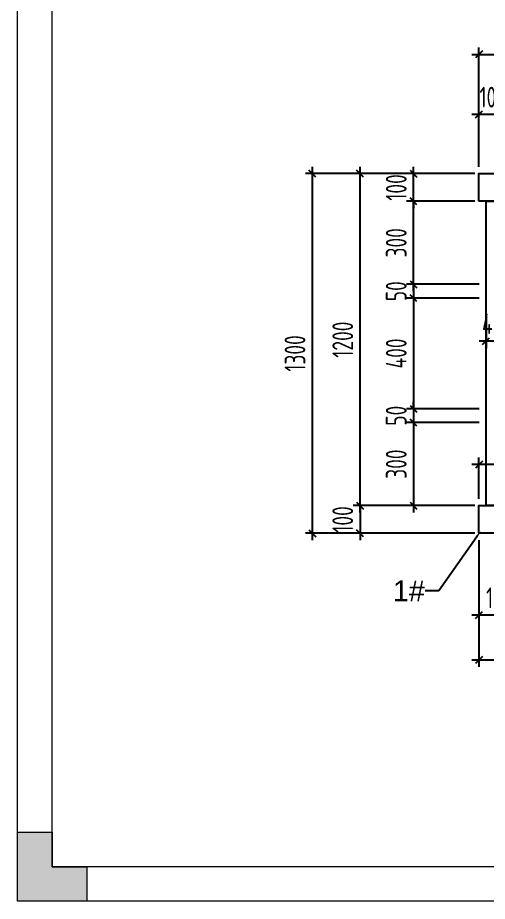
# Model space of a CAD drawing. Header units: millimetres. Extents: x 136606 to 1229059, y 82794 to 127566.
# Drawn here: x 838898 to 842291, y 112180 to 118569 of the extents above; entities that cross this region are included whole.
import ezdxf
from ezdxf import colors
from ezdxf.entities.mleader import LeaderData, LeaderLine
from ezdxf.math import Vec2, Vec3

# ---------------------------------------------------------------- set-up
doc = ezdxf.new("R2010")
doc.units = ezdxf.units.MM
for name, color, linetype, lineweight in [('图框', 7, 'Continuous', 13), ('型材', 7, 'Continuous', 15), ('文本', 3, 'Continuous', 13)]:
    doc.layers.add(name, color=color, linetype=linetype, lineweight=lineweight)
for name, color, linetype in [('标注', 9, 'Continuous'), ('铝横梁', 220, 'Continuous'), ('铝通', 4, 'Continuous')]:
    doc.layers.add(name, color=color, linetype=linetype)
doc.styles.add('Arial', font='arial.ttf')
doc.styles.add('hztxt', font='ros1.shx', dxfattribs={"width": 0.8, "bigfont": 'hztxt.shx'})
doc.dimstyles.new('DIM-50-SC0.5', dxfattribs={"dimscale": 50, "dimtxt": 3, "dimasz": 1, "dimexe": 1, "dimexo": 1, "dimgap": 1, "dimtad": 1, "dimdec": 1, "dimlfac": 0.5, "dimdsep": 46, "dimtxsty": 'hztxt', "dimblk": 'OBLIQUE', "dimcen": 0, "dimdle": 1, "dimclrd": 9, "dimclre": 9, "dimclrt": 2, "dimadec": 1, "dimazin": 0, "dimtfac": 1, "dimtdec": 1, "dimtix": 1, "dimtmove": 2, "dimatfit": 3, "dimldrblk": 'OBLIQUE', "dimfxl": 15, "dimtolj": 1, "dimtzin": 0, "dimarcsym": 1})

# ---------------------------------------------------------------- blocks, each defined once
blk = doc.blocks.new('_Oblique')
at = {"color": 0, "linetype": 'ByBlock', "lineweight": -2}
blk.add_line((-0.5, -0.5), (0.5, 0.5), dxfattribs=at)
blk = doc.blocks.new('*D1129')
at = {"layer": 'Defpoints', "color": 0, "transparency": 16777216}
for p in [(842230.5, 117869.1), (842230.5, 117441.2, 0), (842430.5, 117441.2, 0)]:
    blk.add_point(p, dxfattribs=at)
at = {"layer": '标注', "color": 9, "lineweight": -2, "transparency": 16777216}
for p, q in [((842230.5, 117869.1), (842180.5, 117869.1)), ((842230.5, 117491.2), (842230.5, 117919.1)), ((842430.5, 117869.1), (842230.5, 117869.1)), ((842430.5, 117491.2), (842430.5, 117919.1)), ((842430.5, 117869.1), (842480.5, 117869.1))]:
    blk.add_line(p, q, dxfattribs=at)
at = {"layer": '标注', "color": 9, "lineweight": -2, "transparency": 16777216, "xscale": 50, "yscale": 50, "zscale": 50}
blk.add_blockref('_Oblique', (842230.5, 117869.1), dxfattribs=at)
at = {"layer": '标注', "color": 9, "lineweight": -2, "transparency": 16777216, "xscale": 50, "yscale": 50, "zscale": 50, "rotation": 180}
blk.add_blockref('_Oblique', (842430.5, 117869.1), dxfattribs=at)
at = {"layer": '标注', "color": 2, "transparency": 16777216, "insert": (842330.5, 117994.1), "char_height": 150, "attachment_point": 5, "style": 'hztxt'}
blk.add_mtext('\\A1;100', dxfattribs=at)
blk = doc.blocks.new('*D1132')
at = {"layer": 'Defpoints', "color": 0, "transparency": 16777216}
for p in [(847230.5, 118303.6), (842230.5, 117441.2), (847230.5, 117441.2)]:
    blk.add_point(p, dxfattribs=at)
at = {"layer": '标注', "color": 9, "lineweight": -2, "transparency": 16777216}
for p, q in [((842230.5, 117491.2), (842230.5, 118353.6)), ((847230.5, 117491.2), (847230.5, 118353.6)), ((842180.5, 118303.6), (847280.5, 118303.6))]:
    blk.add_line(p, q, dxfattribs=at)
at = {"layer": '标注', "color": 9, "lineweight": -2, "transparency": 16777216, "xscale": 50, "yscale": 50, "zscale": 50, "rotation": 180}
blk.add_blockref('_Oblique', (842230.5, 118303.6), dxfattribs=at)
at = {"layer": '标注', "color": 9, "lineweight": -2, "transparency": 16777216, "xscale": 50, "yscale": 50, "zscale": 50}
blk.add_blockref('_Oblique', (847230.5, 118303.6), dxfattribs=at)
at = {"layer": '标注', "color": 2, "transparency": 16777216, "insert": (844730.5, 118428.6), "char_height": 150, "attachment_point": 5, "style": 'hztxt'}
blk.add_mtext('\\A1;2500', dxfattribs=at)
blk = doc.blocks.new('*D1133')
at = {"layer": 'Defpoints', "color": 0, "transparency": 16777216}
for p in [(842230.5, 114841.2), (847230.5, 114841.2), (847230.5, 113925.2)]:
    blk.add_point(p, dxfattribs=at)
at = {"layer": '标注', "color": 9, "lineweight": -2, "transparency": 16777216}
for p, q in [((842230.5, 114791.2), (842230.5, 113875.2)), ((847230.5, 114791.2), (847230.5, 113875.2)), ((842180.5, 113925.2), (847280.5, 113925.2))]:
    blk.add_line(p, q, dxfattribs=at)
at = {"layer": '标注', "color": 9, "lineweight": -2, "transparency": 16777216, "xscale": 50, "yscale": 50, "zscale": 50, "rotation": 180}
blk.add_blockref('_Oblique', (842230.5, 113925.2), dxfattribs=at)
at = {"layer": '标注', "color": 9, "lineweight": -2, "transparency": 16777216, "xscale": 50, "yscale": 50, "zscale": 50}
blk.add_blockref('_Oblique', (847230.5, 113925.2), dxfattribs=at)
at = {"layer": '标注', "color": 2, "transparency": 16777216, "insert": (844730.5, 114050.2), "char_height": 150, "attachment_point": 5, "style": 'hztxt'}
blk.add_mtext('\\A1;2500', dxfattribs=at)
blk = doc.blocks.new('*D1137')
at = {"layer": 'Defpoints', "color": 0, "transparency": 16777216}
for p in [(841372, 117441.2), (842250.6, 117441.2), (842250.6, 115041.2)]:
    blk.add_point(p, dxfattribs=at)
at = {"layer": '标注', "color": 9, "lineweight": -2, "transparency": 16777216}
for p, q in [((841372, 114991.2), (841372, 117491.2)), ((842200.6, 117441.2), (841322, 117441.2)), ((842200.6, 115041.2), (841322, 115041.2))]:
    blk.add_line(p, q, dxfattribs=at)
at = {"layer": '标注', "color": 9, "lineweight": -2, "transparency": 16777216, "xscale": 50, "yscale": 50, "zscale": 50}
for p, rotation in [((841372, 117441.2), 90), ((841372, 115041.2), 270)]:
    blk.add_blockref('_Oblique', p, dxfattribs=dict(at, rotation=rotation))
at = {"layer": '标注', "color": 2, "transparency": 16777216, "insert": (841247, 116241.2), "char_height": 150, "attachment_point": 5, "rotation": 90, "style": 'hztxt'}
blk.add_mtext('\\A1;1200', dxfattribs=at)
blk = doc.blocks.new('*D1138')
at = {"layer": 'Defpoints', "color": 0, "transparency": 16777216}
for p in [(841758.2, 117441.2), (842250.6, 117441.2), (842250.6, 117241.2)]:
    blk.add_point(p, dxfattribs=at)
at = {"layer": '标注', "color": 9, "lineweight": -2, "transparency": 16777216}
for p, q in [((841758.2, 117441.2), (841758.2, 117491.2)), ((842200.6, 117441.2), (841708.2, 117441.2)), ((841758.2, 117241.2), (841758.2, 117441.2)), ((842200.6, 117241.2), (841708.2, 117241.2)), ((841758.2, 117241.2), (841758.2, 117191.2))]:
    blk.add_line(p, q, dxfattribs=at)
at = {"layer": '标注', "color": 9, "lineweight": -2, "transparency": 16777216, "xscale": 50, "yscale": 50, "zscale": 50}
for p, rotation in [((841758.2, 117441.2), 270), ((841758.2, 117241.2), 90)]:
    blk.add_blockref('_Oblique', p, dxfattribs=dict(at, rotation=rotation))
at = {"layer": '标注', "color": 2, "transparency": 16777216, "insert": (841633.2, 117341.2), "char_height": 150, "attachment_point": 5, "rotation": 90, "style": 'hztxt'}
blk.add_mtext('\\A1;100', dxfattribs=at)
blk = doc.blocks.new('*D1139')
at = {"layer": 'Defpoints', "color": 0, "transparency": 16777216}
for p in [(842250.6, 117441.2, 0), (841026.8, 114841.2), (842250.6, 114841.2, 0)]:
    blk.add_point(p, dxfattribs=at)
at = {"layer": '标注', "color": 9, "lineweight": -2, "transparency": 16777216}
for p, q in [((841026.8, 117491.2), (841026.8, 114791.2)), ((842200.6, 117441.2), (840976.8, 117441.2)), ((842200.6, 114841.2), (840976.8, 114841.2))]:
    blk.add_line(p, q, dxfattribs=at)
at = {"layer": '标注', "color": 9, "lineweight": -2, "transparency": 16777216, "xscale": 50, "yscale": 50, "zscale": 50}
for p, rotation in [((841026.8, 117441.2), 90), ((841026.8, 114841.2), 270)]:
    blk.add_blockref('_Oblique', p, dxfattribs=dict(at, rotation=rotation))
at = {"layer": '标注', "color": 2, "transparency": 16777216, "insert": (840901.8, 116141.2), "char_height": 150, "attachment_point": 5, "rotation": 90, "style": 'hztxt'}
blk.add_mtext('\\A1;1300', dxfattribs=at)
blk = doc.blocks.new('*D1140')
at = {"layer": 'Defpoints', "color": 0, "transparency": 16777216}
for p in [(841758.2, 117241.2), (842250.6, 117241.2, 0), (842282.5, 116641.1)]:
    blk.add_point(p, dxfattribs=at)
at = {"layer": '标注', "color": 9, "lineweight": -2, "transparency": 16777216}
for p, q in [((841758.2, 116591.1), (841758.2, 117291.2)), ((842200.6, 117241.2), (841708.2, 117241.2)), ((842232.5, 116641.1), (841708.2, 116641.1))]:
    blk.add_line(p, q, dxfattribs=at)
at = {"layer": '标注', "color": 9, "lineweight": -2, "transparency": 16777216, "xscale": 50, "yscale": 50, "zscale": 50}
for p, rotation in [((841758.2, 117241.2), 90), ((841758.2, 116641.1), 270)]:
    blk.add_blockref('_Oblique', p, dxfattribs=dict(at, rotation=rotation))
at = {"layer": '标注', "color": 2, "transparency": 16777216, "insert": (841633.2, 116941.1), "char_height": 150, "attachment_point": 5, "rotation": 90, "style": 'hztxt'}
blk.add_mtext('\\A1;300', dxfattribs=at)
blk = doc.blocks.new('*D1141')
at = {"layer": 'Defpoints', "color": 0, "transparency": 16777216}
for p in [(842282.5, 115641.1, 0), (841758.2, 115041.2), (842250.6, 115041.2, 0)]:
    blk.add_point(p, dxfattribs=at)
at = {"layer": '标注', "color": 9, "lineweight": -2, "transparency": 16777216}
for p, q in [((842232.5, 115641.1), (841708.2, 115641.1)), ((841758.2, 115691.1), (841758.2, 114991.2)), ((842200.6, 115041.2), (841708.2, 115041.2))]:
    blk.add_line(p, q, dxfattribs=at)
at = {"layer": '标注', "color": 9, "lineweight": -2, "transparency": 16777216, "xscale": 50, "yscale": 50, "zscale": 50}
for p, rotation in [((841758.2, 115641.1), 90), ((841758.2, 115041.2), 270)]:
    blk.add_blockref('_Oblique', p, dxfattribs=dict(at, rotation=rotation))
at = {"layer": '标注', "color": 2, "transparency": 16777216, "insert": (841633.2, 115341.1), "char_height": 150, "attachment_point": 5, "rotation": 90, "style": 'hztxt'}
blk.add_mtext('\\A1;300', dxfattribs=at)
blk = doc.blocks.new('*D1142')
at = {"layer": 'Defpoints', "color": 0, "transparency": 16777216}
for p in [(842282.5, 116641.1), (841758.2, 116541.1), (842282.5, 116541.1)]:
    blk.add_point(p, dxfattribs=at)
at = {"layer": '标注', "color": 9, "lineweight": -2, "transparency": 16777216}
for p, q in [((841758.2, 116641.1), (841758.2, 116691.1)), ((842232.5, 116641.1), (841708.2, 116641.1)), ((841758.2, 116641.1), (841758.2, 116541.1)), ((842232.5, 116541.1), (841708.2, 116541.1)), ((841758.2, 116541.1), (841758.2, 116491.1))]:
    blk.add_line(p, q, dxfattribs=at)
at = {"layer": '标注', "color": 9, "lineweight": -2, "transparency": 16777216, "xscale": 50, "yscale": 50, "zscale": 50}
for p, rotation in [((841758.2, 116641.1), 270), ((841758.2, 116541.1), 90)]:
    blk.add_blockref('_Oblique', p, dxfattribs=dict(at, rotation=rotation))
at = {"layer": '标注', "color": 2, "transparency": 16777216, "insert": (841633.2, 116591.1), "char_height": 150, "attachment_point": 5, "rotation": 90, "style": 'hztxt'}
blk.add_mtext('\\A1;50', dxfattribs=at)
blk = doc.blocks.new('*D1143')
at = {"layer": 'Defpoints', "color": 0, "transparency": 16777216}
for p in [(842282.5, 115741.1), (841758.2, 115641.1), (842282.5, 115641.1)]:
    blk.add_point(p, dxfattribs=at)
at = {"layer": '标注', "color": 9, "lineweight": -2, "transparency": 16777216}
for p, q in [((841758.2, 115741.1), (841758.2, 115791.1)), ((842232.5, 115741.1), (841708.2, 115741.1)), ((841758.2, 115741.1), (841758.2, 115641.1)), ((842232.5, 115641.1), (841708.2, 115641.1)), ((841758.2, 115641.1), (841758.2, 115591.1))]:
    blk.add_line(p, q, dxfattribs=at)
at = {"layer": '标注', "color": 9, "lineweight": -2, "transparency": 16777216, "xscale": 50, "yscale": 50, "zscale": 50}
for p, rotation in [((841758.2, 115741.1), 270), ((841758.2, 115641.1), 90)]:
    blk.add_blockref('_Oblique', p, dxfattribs=dict(at, rotation=rotation))
at = {"layer": '标注', "color": 2, "transparency": 16777216, "insert": (841633.2, 115691.1), "char_height": 150, "attachment_point": 5, "rotation": 90, "style": 'hztxt'}
blk.add_mtext('\\A1;50', dxfattribs=at)
blk = doc.blocks.new('*D1144')
at = {"layer": 'Defpoints', "color": 0, "transparency": 16777216}
for p in [(842250.6, 115041.2, 0), (841372, 114841.2), (842250.6, 114841.2, 0)]:
    blk.add_point(p, dxfattribs=at)
at = {"layer": '标注', "color": 9, "lineweight": -2, "transparency": 16777216}
for p, q in [((841372, 115041.2), (841372, 115091.2)), ((842200.6, 115041.2), (841322, 115041.2)), ((841372, 115041.2), (841372, 114841.2)), ((842200.6, 114841.2), (841322, 114841.2)), ((841372, 114841.2), (841372, 114791.2))]:
    blk.add_line(p, q, dxfattribs=at)
at = {"layer": '标注', "color": 9, "lineweight": -2, "transparency": 16777216, "xscale": 50, "yscale": 50, "zscale": 50}
for p, rotation in [((841372, 115041.2), 270), ((841372, 114841.2), 90)]:
    blk.add_blockref('_Oblique', p, dxfattribs=dict(at, rotation=rotation))
at = {"layer": '标注', "color": 2, "transparency": 16777216, "insert": (841247, 114941.2), "char_height": 150, "attachment_point": 5, "rotation": 90, "style": 'hztxt'}
blk.add_mtext('\\A1;100', dxfattribs=at)
blk = doc.blocks.new('*D935')
at = {"layer": 'Defpoints', "color": 0, "transparency": 16777216}
for p in [(842282.5, 116541.1), (841758.2, 115741.1), (842282.5, 115741.1, 0)]:
    blk.add_point(p, dxfattribs=at)
at = {"layer": '标注', "color": 9, "lineweight": -2, "transparency": 16777216}
for p, q in [((841758.2, 116591.1), (841758.2, 115691.1)), ((842232.5, 116541.1), (841708.2, 116541.1)), ((842232.5, 115741.1), (841708.2, 115741.1))]:
    blk.add_line(p, q, dxfattribs=at)
at = {"layer": '标注', "color": 9, "lineweight": -2, "transparency": 16777216, "xscale": 50, "yscale": 50, "zscale": 50}
for p, rotation in [((841758.2, 116541.1), 90), ((841758.2, 115741.1), 270)]:
    blk.add_blockref('_Oblique', p, dxfattribs=dict(at, rotation=rotation))
at = {"layer": '标注', "color": 2, "transparency": 16777216, "insert": (841633.2, 116141.1), "char_height": 150, "attachment_point": 5, "rotation": 90, "style": 'hztxt'}
blk.add_mtext('\\A1;400', dxfattribs=at)
blk = doc.blocks.new('Fushou')
at = {"layer": '型材'}
blk.add_lwpolyline([(320873, 174507.1, 0.414214), (320878, 174512.1), (320878, 174602.1, 0.414214), (320873, 174607.1), (320843, 174607.1, 0.414214), (320838, 174602.1), (320838, 174512.1, 0.414214), (320843, 174507.1)], format="xyb", close=True, dxfattribs=at)
at = {"layer": '型材', "elevation": 0}
blk.add_lwpolyline([(320873, 173607.1, 0.414214), (320878, 173612.1), (320878, 173702.1, 0.414214), (320873, 173707.1), (320843, 173707.1, 0.414214), (320838, 173702.1), (320838, 173612.1, 0.414214), (320843, 173607.1)], format="xyb", close=True, dxfattribs=at)
at = {"layer": '铝横梁', "color": 6}
blk.add_lwpolyline([(320742, 175207.1), (320838, 175207.1), (320838, 173007.1), (320742, 173007.1)], close=True, dxfattribs=at)
at = {"layer": '铝通'}
for points in [[(320690, 175207.1), (320690, 175407.1), (320890, 175407.1), (320890, 175207.1), (320690, 175207.1)], [(320690, 172807.1), (320690, 173007.1), (320890, 173007.1), (320890, 172807.1), (320690, 172807.1)]]:
    blk.add_lwpolyline(points, dxfattribs=at)
blk = doc.blocks.new('*D1211')
at = {"layer": 'Defpoints', "color": 0, "transparency": 16777216}
for p in [(842230.5, 114841.2), (842530.5, 114841.2), (842230.5, 114249.7)]:
    blk.add_point(p, dxfattribs=at)
at = {"layer": '标注', "color": 9, "lineweight": -2, "transparency": 16777216}
for p, q in [((842230.5, 114791.2), (842230.5, 114199.7)), ((842530.5, 114791.2), (842530.5, 114199.7)), ((842230.5, 114249.7), (842180.5, 114249.7)), ((842530.5, 114249.7), (842230.5, 114249.7)), ((842530.5, 114249.7), (842580.5, 114249.7))]:
    blk.add_line(p, q, dxfattribs=at)
at = {"layer": '标注', "color": 9, "lineweight": -2, "transparency": 16777216, "xscale": 50, "yscale": 50, "zscale": 50}
blk.add_blockref('_Oblique', (842230.5, 114249.7), dxfattribs=at)
at = {"layer": '标注', "color": 9, "lineweight": -2, "transparency": 16777216, "xscale": 50, "yscale": 50, "zscale": 50, "rotation": 180}
blk.add_blockref('_Oblique', (842530.5, 114249.7), dxfattribs=at)
at = {"layer": '标注', "color": 2, "transparency": 16777216, "insert": (842380.5, 114374.7), "char_height": 150, "attachment_point": 5, "style": 'hztxt'}
blk.add_mtext('\\A1;150', dxfattribs=at)
blk = doc.blocks.new('GW-TK')
at = {"layer": '图框', "linetype": 'Continuous', "lineweight": 0}
h = blk.add_hatch(color=256, dxfattribs=at)
h.dxf.hatch_style = 1
h.paths.add_polyline_path([(927193.56, 464418.01), (927193.56, 464423.01), (927188.55, 464423.01), (927188.55, 464428.01), (927183.55, 464428.01), (927183.55, 464418.01)])
at = {"layer": '图框'}
for points in [[(927183.55, 464715.01), (927603.55, 464715.01), (927603.55, 464418.01), (927183.55, 464418.01)], [(927188.55, 464710.01), (927598.55, 464710.01), (927598.55, 464423.01), (927188.55, 464423.01)]]:
    blk.add_lwpolyline(points, close=True, dxfattribs=at)
at = {"layer": '图框', "linetype": 'Continuous', "lineweight": 0}
blk.add_lwpolyline([(927188.55, 464428.01), (927188.55, 464423.01), (927193.56, 464423.01), (927193.56, 464418.01), (927183.55, 464418.01), (927183.55, 464428.01)], close=True, dxfattribs=at)
blk = doc.blocks.new('*D1228')
at = {"layer": 'Defpoints', "color": 0, "transparency": 16777216}
for p in [(842230.5, 115338.1), (842230.5, 115041.2), (842750.5, 115041.2, 0)]:
    blk.add_point(p, dxfattribs=at)
at = {"layer": '标注', "color": 9, "lineweight": -2, "transparency": 16777216}
for p, q in [((842230.5, 115091.2), (842230.5, 115388.1)), ((842750.5, 115091.2), (842750.5, 115388.1)), ((842800.5, 115338.1), (842180.5, 115338.1))]:
    blk.add_line(p, q, dxfattribs=at)
at = {"layer": '标注', "color": 9, "lineweight": -2, "transparency": 16777216, "xscale": 50, "yscale": 50, "zscale": 50, "rotation": 180}
blk.add_blockref('_Oblique', (842230.5, 115338.1), dxfattribs=at)
at = {"layer": '标注', "color": 9, "lineweight": -2, "transparency": 16777216, "xscale": 50, "yscale": 50, "zscale": 50}
blk.add_blockref('_Oblique', (842750.5, 115338.1), dxfattribs=at)
at = {"layer": '标注', "color": 2, "transparency": 16777216, "insert": (842490.5, 115463.1), "char_height": 150, "attachment_point": 5, "style": 'hztxt'}
blk.add_mtext('\\A1;260', dxfattribs=at)
blk = doc.blocks.new('*D1237')
at = {"layer": 'Defpoints', "color": 0, "transparency": 16777216}
for p in [(842282.5, 116477.8), (842378.5, 116477.8), (842282.5, 116230)]:
    blk.add_point(p, dxfattribs=at)
at = {"layer": '标注', "color": 9, "lineweight": -2, "transparency": 16777216}
for p, q in [((842282.5, 116427.8), (842282.5, 116180)), ((842378.5, 116427.8), (842378.5, 116180)), ((842282.5, 116230), (842232.5, 116230)), ((842378.5, 116230), (842282.5, 116230)), ((842378.5, 116230), (842428.5, 116230))]:
    blk.add_line(p, q, dxfattribs=at)
at = {"layer": '标注', "color": 9, "lineweight": -2, "transparency": 16777216, "xscale": 50, "yscale": 50, "zscale": 50}
blk.add_blockref('_Oblique', (842282.5, 116230), dxfattribs=at)
at = {"layer": '标注', "color": 9, "lineweight": -2, "transparency": 16777216, "xscale": 50, "yscale": 50, "zscale": 50, "rotation": 180}
blk.add_blockref('_Oblique', (842378.5, 116230), dxfattribs=at)
at = {"layer": '标注', "color": 2, "transparency": 16777216, "insert": (842330.5, 116355), "char_height": 150, "attachment_point": 5, "style": 'hztxt'}
blk.add_mtext('\\A1;48', dxfattribs=at)

msp = doc.modelspace()

# ---------------------------------------------------------------- block references
at = {"color": 7}
msp.add_blockref('Fushou', (521540.4856, -57965.9919), dxfattribs=at)
at = {"layer": '文本', "xscale": 50, "yscale": 50, "zscale": 50}
msp.add_blockref('GW-TK', (-45520279.552, -23108720.093), dxfattribs=at)

# ---------------------------------------------------------------- dimensions: what is measured, and where the dimension line sits
at = {"layer": '标注'}
for base, p1, p2, picture, middle in [((847230.5189, 118303.6017), (842230.495, 117441.1506), (847230.5189, 117441.1506), '*D1132', (844730.507, 118428.6017)), ((842282.495, 116229.9942), (842378.495, 116477.7618), (842282.495, 116477.7618), '*D1237', (842330.495, 116354.9942)), ((842230.495, 115338.1477), (842750.536, 115041.1545, -0.001), (842230.495, 115041.1545), '*D1228', (842490.5155, 115463.1477)), ((847230.5189, 113925.1614), (842230.4946, 114841.1545), (847230.5189, 114841.1545), '*D1133', (844730.5068, 114050.1614)), ((842230.495, 114249.7088), (842530.495, 114841.1545), (842230.495, 114841.1545), '*D1211', (842380.495, 114374.7088))]:
    dim = msp.add_linear_dim(base=base, p1=p1, p2=p2, dimstyle='DIM-50-SC0.5', dxfattribs=at)
    dim.commit()
    dim.dimension.update_dxf_attribs({"geometry": picture, "text_midpoint": middle})
for base, p1, p2, angle, picture, middle in [((842230.495, 117869.0643, -0.001), (842430.495, 117441.1506), (842230.495, 117441.1506), 180, '*D1129', (842330.495, 117994.0643, -0.001)), ((841026.8438, 114841.1545, 0.001), (842250.5953, 117441.1506, -0.001), (842250.5953, 114841.1545, -0.001), 90, '*D1139', (840901.8438, 116141.1525, 0.001)), ((841372.01, 117441.1506, -0.001), (842250.5953, 115041.1545, -0.001), (842250.5953, 117441.1506, -0.001), 90, '*D1137', (841247.01, 116241.1525, -0.001)), ((841758.1998, 117441.1506, -0.001), (842250.5953, 117241.1506, -0.001), (842250.5953, 117441.1506, -0.001), 90, '*D1138', (841633.1998, 117341.1506, -0.001)), ((841758.1998, 117241.1506), (842282.495, 116641.1214), (842250.5953, 117241.1506, -0.001), 90, '*D1140', (841633.1998, 116941.136)), ((841758.1998, 116541.1214), (842282.495, 116641.1214), (842282.495, 116541.1214), 90, '*D1142', (841633.1998, 116591.1214)), ((841758.1998, 115741.1214), (842282.495, 116541.1214), (842282.495, 115741.1214, 0.001), 90, '*D935', (841633.1998, 116141.1214)), ((841758.1998, 115641.1214, 0.001), (842282.495, 115741.1214, 0.001), (842282.495, 115641.1214, 0.001), 90, '*D1143', (841633.1998, 115691.1214, 0.001)), ((841758.1998, 115041.1545), (842282.495, 115641.1214, 0.001), (842250.5953, 115041.1545, -0.001), 90, '*D1141', (841633.1998, 115341.1379)), ((841372.01, 114841.1545), (842250.5953, 115041.1545, -0.001), (842250.5953, 114841.1545, -0.001), 90, '*D1144', (841247.01, 114941.1545))]:
    dim = msp.add_linear_dim(base=base, p1=p1, p2=p2, angle=angle, dimstyle='DIM-50-SC0.5', dxfattribs=at)
    dim.commit()
    dim.dimension.update_dxf_attribs({"geometry": picture, "text_midpoint": middle})

# ---------------------------------------------------------------- leaders
at = {"layer": '标注', "color": 6}
ml = msp.add_multileader_mtext('Standard', dxfattribs=at)
ml.set_content('1#', color=6, style='Arial')
ml.set_leader_properties(color=9)
ml.build(insert=Vec2(0, 0))
ml.multileader.update_dxf_attribs({"dogleg_length": 100, "arrow_head_size": 50})
ctx = ml.context
ctx.base_point, ctx.char_height, ctx.arrow_head_size, ctx.landing_gap_size, ctx.plane_origin = Vec3(841632.3582, 114425.0687, -0.001), 150, 50, 1, Vec3(841111.6966, 115281.6607, -0.001)
ctx.text_align_type = 2
notes = []
notes.append((ctx, [(0, (1, 1, 0), (841941.9639, 114425.0687, -0.001), (-1, 0), 100, [(0, [(842243.4175, 114856.1279, -0.001)], 0, [])])]))
ctx.mtext.insert, ctx.mtext.alignment, ctx.mtext.flow_direction = Vec3(841840.9639, 114500.0687, -0.001), 3, 5
for ctx, leaders in notes:
    for number, flags, end, landing, length, lines in leaders:
        leader = LeaderData()
        leader.index, (leader.has_last_leader_line, leader.has_dogleg_vector, leader.attachment_direction) = number, flags
        leader.last_leader_point, leader.dogleg_vector, leader.dogleg_length = Vec3(end), Vec3(landing), length
        for number, points, colour, breaks in lines:
            line = LeaderLine()
            line.index, line.vertices, line.color, line.breaks = number, Vec3.list(points), colors.encode_raw_color(colour), breaks
            leader.lines.append(line)
        ctx.leaders.append(leader)

doc.saveas('drawing.dxf')
